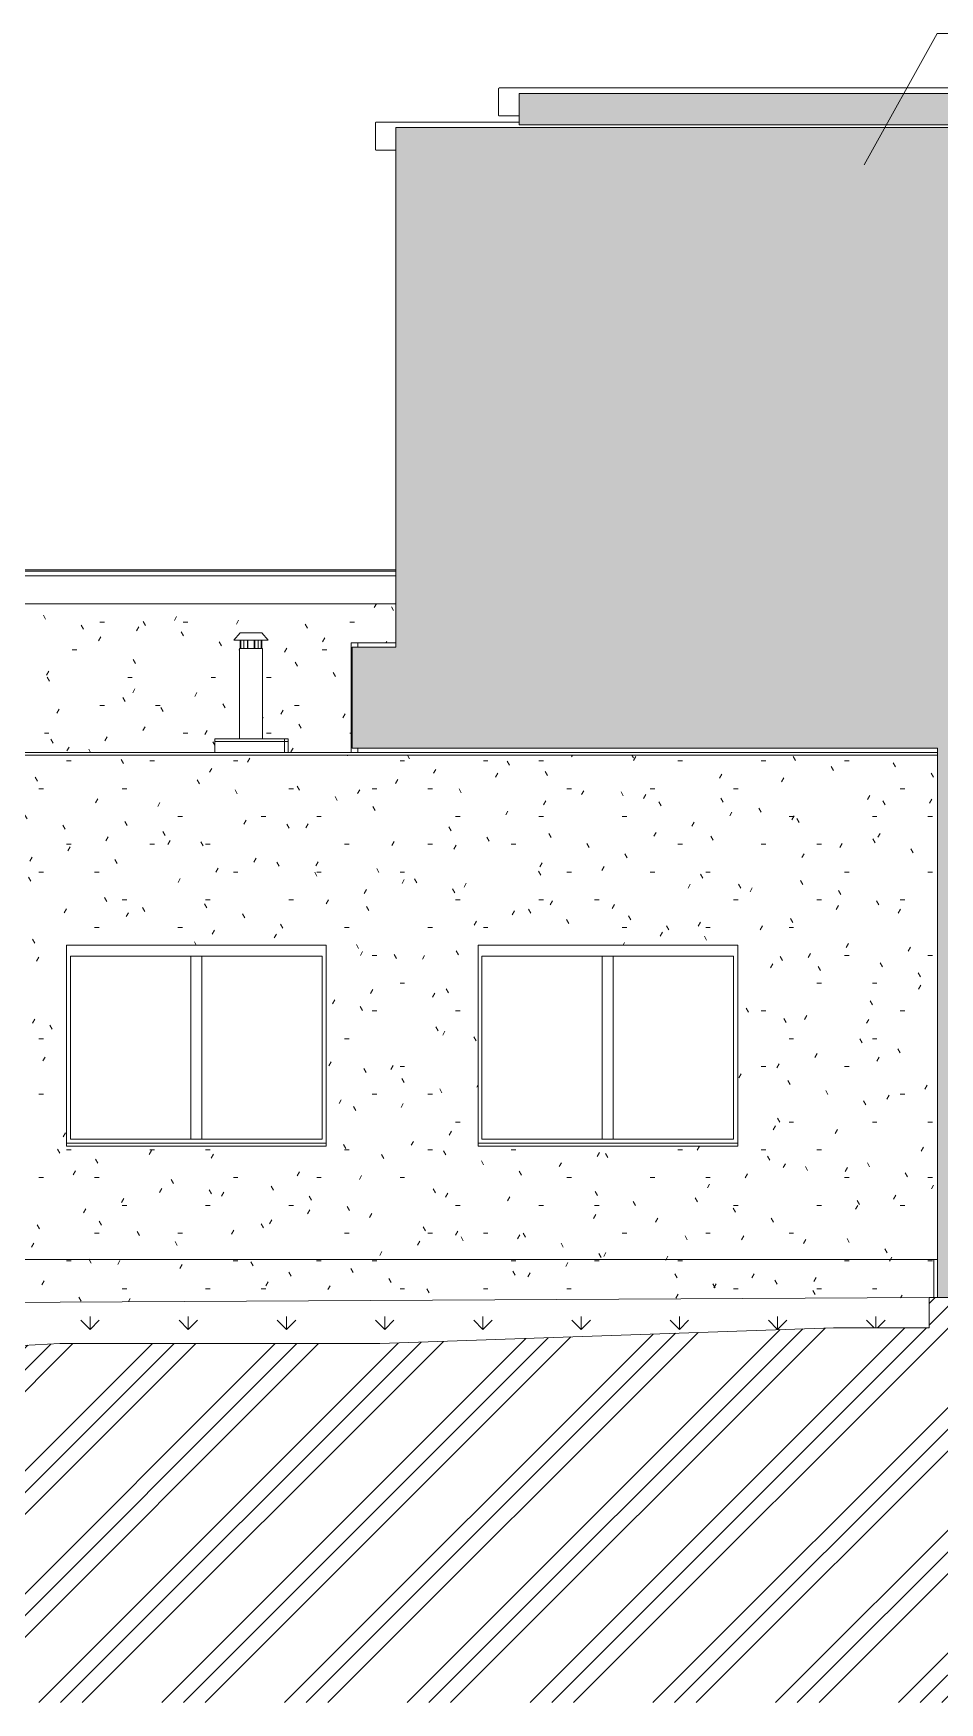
# Model space of a CAD drawing. Header units: millimetres. Extents: x -17526 to 472153, y -45352 to 20466.
# Drawn here: x 193055 to 199683, y -2011 to 10199 of the extents above; entities that cross this region are included whole.
import ezdxf

# ---------------------------------------------------------------- set-up
doc = ezdxf.new("R2010")
doc.units = ezdxf.units.MM
for name, color, linetype, lineweight in [('A-DETL', 90, 'Continuous', 9), ('A-DETL-GENF', 92, 'Continuous', 9), ('A-DETL-THIN', 151, 'Continuous', 9), ('A-FLOR-HRAL', 11, 'Continuous', 9), ('A-GLAZ', 151, 'Continuous', 9), ('A-ROOF', 132, 'Continuous', 9), ('A-ROOF-OTLN', 132, 'Continuous', 9), ('A-WALL', 113, 'Continuous', 9), ('A-WALL-PATT', 111, 'Continuous', 9), ('M-HVAC-CDFF', 50, 'Continuous', 9), ('Q-SPCQ', 91, 'Continuous', 9)]:
    doc.layers.add(name, color=color, linetype=linetype, lineweight=lineweight)
pattern_1 = [(0, (200612.99, 0), (812.794, 203.2), [33.528, -576.068, 33.528, -576.068, -3251.175]), (0, (200612.99, 0), (812.794, 203.2), [-1219.191, 33.528, -1185.663, 33.528, -576.068, -1422.389]), (0, (200612.99, 0), (812.794, 203.2), [-3047.976, 33.528, -372.869, 33.528, -982.464]), (120, (200917.78, 101.6), (-582.374, 602.3034), [33.528, -576.07, 33.528, -3827.265]), (120, (200917.78, 101.6), (-582.374, 602.3034), [-643.127, -576.071, 33.528, -1185.67, -2031.996]), (120, (200917.78, 101.6), (-582.374, 602.3034), [-2438.395, 33.528, -576.071, 33.528, -1388.869]), (120, (200917.78, 101.6), (-582.374, 602.3034), [-3081.522, -372.87, 33.528, -982.47]), (240, (201019.38, 508), (-230.4245, -805.505), [33.528, -576.07, 33.528, -3827.265]), (240, (201019.38, 508), (-230.4245, -805.505), [-643.127, -576.071, 33.528, -1185.67, -2031.996]), (240, (201019.38, 508), (-230.4245, -805.505), [-2438.395, 33.528, -576.071, 33.528, -1388.869]), (240, (201019.38, 508), (-230.4245, -805.505), [-3081.522, -372.87, 33.528, -982.47])]
pattern_2 = [(0, (200612.76, 0), (812.794, 203.2), [33.528, -576.068, 33.528, -576.068, -3251.175]), (0, (200612.76, 0), (812.794, 203.2), [-1219.191, 33.528, -1185.663, 33.528, -576.068, -1422.389]), (0, (200612.76, 0), (812.794, 203.2), [-3047.976, 33.528, -372.869, 33.528, -982.464]), (120, (200917.56, 101.6), (-582.374, 602.3034), [33.528, -576.07, 33.528, -3827.265]), (120, (200917.56, 101.6), (-582.374, 602.3034), [-643.127, -576.071, 33.528, -1185.67, -2031.996]), (120, (200917.56, 101.6), (-582.374, 602.3034), [-2438.395, 33.528, -576.071, 33.528, -1388.869]), (120, (200917.56, 101.6), (-582.374, 602.3034), [-3081.522, -372.87, 33.528, -982.47]), (240, (201019.15, 508), (-230.4245, -805.505), [33.528, -576.07, 33.528, -3827.265]), (240, (201019.15, 508), (-230.4245, -805.505), [-643.127, -576.071, 33.528, -1185.67, -2031.996]), (240, (201019.15, 508), (-230.4245, -805.505), [-2438.395, 33.528, -576.071, 33.528, -1388.869]), (240, (201019.15, 508), (-230.4245, -805.505), [-3081.522, -372.87, 33.528, -982.47])]

# ---------------------------------------------------------------- blocks, each defined once
blk = doc.blocks.new('OKNO_2k_ - OKNO_2k_2000 x 1500-1963758-V-Nový-Bourání')
at = {"layer": 'A-GLAZ'}
for p, q in [((-14327, 2110), (-14327, 3450)), ((-14327, 3450), (-12487, 3450)), ((-13447, 2110), (-13447, 3450)), ((-13367, 3450), (-13447, 3450)), ((-13447, 3450), (-13447, 2110)), ((-13367, 3450), (-13367, 2110)), ((-12487, 3450), (-12487, 2110)), ((-12487, 3450), (-12487, 2110)), ((-12457, 2082), (-12457, 3530)), ((-12457, 3530), (-12457, 2082)), ((-12487, 2110), (-14327, 2110)), ((-13367, 2110), (-13447, 2110))]:
    blk.add_line(p, q, dxfattribs=at)
blk = doc.blocks.new('OKNO_2k_ - OKNO_2k_2000 x 1500-1963750-V-Nový-Bourání')
at = {"layer": 'A-GLAZ'}
for p, q in [((-4317, 2110), (-4317, 3450)), ((-4317, 3450), (-2477, 3450)), ((-3437, 2110), (-3437, 3450)), ((-3357, 3450), (-3437, 3450)), ((-3437, 3450), (-3437, 2110)), ((-3357, 3450), (-3357, 2110)), ((-2477, 3450), (-2477, 2110)), ((-2477, 3450), (-2477, 2110)), ((-2447, 2082), (-2447, 3530)), ((-2447, 2082), (-2447, 3530)), ((-2477, 2110), (-4317, 2110)), ((-3357, 2110), (-3437, 2110))]:
    blk.add_line(p, q, dxfattribs=at)
blk = doc.blocks.new('Typ horního madla - Horní madlo_Vnitřní_-1236408-V-Nový-Bourání')
at = {"layer": 'A-FLOR-HRAL'}
for p, q in [((-12759, 6275), (-15935, 6275)), ((-15935, 6265), (-12759, 6265)), ((-4947, 6275), (-12639, 6275)), ((-12639, 6265), (-4947, 6265))]:
    blk.add_line(p, q, dxfattribs=at)
blk = doc.blocks.new('parapet_ext - parapet_ext-1802098-V-Nový-Bourání')
at = {"layer": 'Q-SPCQ'}
for p, q in [((-4346, 2082), (-4347, 2082)), ((-4347, 2080), (-4346, 2080)), ((-4346, 2060), (-4346, 2082)), ((-2446, 2082), (-4346, 2082)), ((-2446, 2082), (-2446, 2060)), ((-2446, 2060), (-4346, 2060))]:
    blk.add_line(p, q, dxfattribs=at)
blk = doc.blocks.new('parapet_ext - parapet_ext-1802117-V-Nový-Bourání')
at = {"layer": 'Q-SPCQ'}
for p, q in [((-7356, 2082), (-7357, 2082)), ((-7357, 2080), (-7356, 2080)), ((-7356, 2060), (-7356, 2082)), ((-5456, 2082), (-7356, 2082)), ((-5456, 2082), (-5456, 2060)), ((-5456, 2060), (-7356, 2060))]:
    blk.add_line(p, q, dxfattribs=at)
blk = doc.blocks.new('Komín6 - Komín6-1996301-V-Nový-Bourání')
at = {"layer": 'M-HVAC-CDFF'}
for p, q in [((-6085, 5815), (-6131, 5760)), ((-6131, 5760), (-6006, 5760)), ((-6085, 5815), (-6006, 5815)), ((-6085, 5760), (-6085, 5700)), ((-6080, 5700), (-6080, 5760)), ((-6059, 5700), (-6059, 5760)), ((-6033, 5760), (-6033, 5700)), ((-6030, 5700), (-6030, 5760)), ((-6006, 5815), (-5927, 5815)), ((-6006, 5760), (-5881, 5760)), ((-5982, 5700), (-5982, 5760)), ((-5979, 5700), (-5979, 5760)), ((-5953, 5760), (-5953, 5700)), ((-5932, 5700), (-5932, 5760)), ((-5881, 5760), (-5927, 5815)), ((-5927, 5700), (-5927, 5760)), ((-6091, 5700), (-6091, 5040)), ((-6006, 5700), (-6091, 5700)), ((-5921, 5700), (-6006, 5700)), ((-5921, 5040), (-5921, 5700))]:
    blk.add_line(p, q, dxfattribs=at)

msp = doc.modelspace()

# ---------------------------------------------------------------- hatches: boundary and pattern name
at = {"layer": 'A-DETL-GENF'}
for points in [[(209352, 5020), (209539, 5020), (209539, 6320), (209339, 6320), (209339, 9760), (196607, 9760), (196607, 9530), (208253, 9530), (208253, 5740), (208502, 5740), (208502, 5020), (209179, 5020)], [(208227, 860), (208502, 860), (208502, 5740), (208253, 5740), (208253, 9510), (195707, 9510), (195707, 5710), (195387, 5710), (195387, 4970), (199668, 4970), (199668, 951), (203027, 951), (207099, 880)]]:
    msp.add_hatch(color=9, dxfattribs=at).paths.add_polyline_path(points)
h = msp.add_hatch(dxfattribs=at)
h.set_pattern_fill('FP_120', style=0, pattern_type=2)
h.set_pattern_definition([(45, (200653.3, 0), (-449.013, 449.013), []), (45, (200812, 0), (0, 898.026), []), (45, (200494.5, 0), (0, 898.026), [])])
h.paths.add_polyline_path([(189079, -2011), (211258, -2011), (211258, 860), (208227, 860), (203027, 951), (199607, 951), (199607, 731), (198907, 731), (195589, 615), (193249, 615), (191632, 530), (189882, 623), (186207, 430), (184507, 430), (183165, 324), (177102, 324), (176367, 285), (167952, 285), (167952, -2011), (186306, -2011)])
h = msp.add_hatch(dxfattribs=at)
h.set_pattern_fill('FP_121', style=0, pattern_type=2)
h.set_pattern_definition([(90, (200653.28, 0), (-359.21, 359.21), [95.25, -623.17]), (45, (200653.3, 0), (-359.21, 359.21), [95.25, -412.75]), (135, (200653.3, 0), (-359.21, -359.21), [95.25, -412.75])])
h.paths.add_polyline_path([(183519, 352), (184507, 430), (186207, 430), (189882, 623), (191632, 530), (193249, 615), (195589, 615), (198907, 731), (199607, 731), (199607, 951), (183623, 870), (183623, 530), (183519, 530), (183519, 394)])
at = {"layer": 'A-WALL-PATT'}
h = msp.add_hatch(dxfattribs=at)
h.set_pattern_fill('FP_116', color=11, style=0, pattern_type=2)
h.set_pattern_definition([(0, (200653.28, 0), (812.8, 203.2), [33.528, -576.072, 33.528, -576.072, -3251.2]), (0, (200653.28, 0), (812.8, 203.2), [-1219.2, 33.528, -1185.672, 33.528, -576.072, -1422.4]), (0, (200653.28, 0), (812.8, 203.2), [-3048, 33.528, -372.872, 33.528, -982.472]), (120, (200958.08, 101.6), (-582.3764, 602.3054), [33.528, -576.072, 33.528, -576.072, -3251.2]), (120, (200958.08, 101.6), (-582.3764, 602.3054), [-1219.2, 33.528, -1185.672, 33.528, -576.072, -1422.4]), (120, (200958.08, 101.6), (-582.3764, 602.3054), [-3048, 33.528, -372.872, 33.528, -982.472]), (240, (201059.68, 508), (-230.4236, -805.5054), [33.528, -576.072, 33.528, -576.072, -3251.2]), (240, (201059.68, 508), (-230.4236, -805.5054), [-1219.2, 33.528, -1185.672, 33.528, -576.072, -1422.4]), (240, (201059.68, 508), (-230.4236, -805.5054), [-3048, 33.528, -372.872, 33.528, -982.472])])
h.paths.add_polyline_path([(191504, 4940), (194381, 4940), (194381, 5040), (194562, 5040), (194562, 5700), (194568, 5700), (194568, 5760), (194522, 5760), (194569, 5815), (194726, 5815), (194772, 5760), (194727, 5760), (194727, 5700), (194732, 5700), (194732, 5040), (194918, 5040), (194918, 4940), (195379, 4940), (195379, 5740), (195707, 5740), (195707, 6026), (190704, 6026), (190704, 4940), (191331, 4940)])
h.paths.add_polyline_path([(190622, 4940), (190694, 4940), (190694, 6026), (190594, 6026), (190594, 5766), (190615, 5766), (190616, 5762), (190617, 5718), (190619, 5547), (190621, 5412), (190625, 5412), (190652, 5457), (190672, 5445), (190621, 5356), (190620, 5322), (190619, 5322), (190619, 5222), (190621, 5222), (190622, 4940)])
h.paths.add_polyline_path([(194710, 5700), (194722, 5700), (194721, 5760), (194700, 5760), (194700, 5700), (194707, 5700)])
h.paths.add_polyline_path([(194625, 5700), (194672, 5700), (194672, 5760), (194623, 5760), (194623, 5700)])
h.paths.add_polyline_path([(194595, 5700), (194595, 5760), (194573, 5760), (194574, 5700), (194594, 5700)])
h = msp.add_hatch(dxfattribs=at)
h.set_pattern_fill('FP_118', color=11, style=0, pattern_type=2)
h.set_pattern_definition(pattern_1)
h.paths.add_polyline_path([(193237, 1230), (199490, 1230), (199490, 4920), (183623, 4920), (183623, 1230), (184298, 1230), (184298, 3500), (185258, 3500), (185258, 1230), (192891, 1230)])
h.paths.add_polyline_path([(186393, 2060), (186298, 2060), (186298, 3530), (188198, 3530), (188198, 2060), (186479, 2060)])
h.paths.add_polyline_path([(198176, 2060), (196308, 2060), (196307, 3530), (198207, 3530), (198207, 2060)])
h.paths.add_polyline_path([(190298, 2060), (190297, 3530), (192197, 3530), (192197, 2060), (190378, 2060)])
h.paths.add_polyline_path([(193298, 2060), (193297, 3530), (195197, 3530), (195197, 2060), (193411, 2060)])
h.paths.add_polyline_path([(191651, 4624), (191645, 4625), (191640, 4627), (191635, 4631), (191632, 4635), (191630, 4641), (191629, 4646), (191630, 4652), (191632, 4657), (191635, 4662), (191640, 4665), (191645, 4667), (191651, 4668), (191657, 4667), (191662, 4665), (191667, 4662), (191670, 4657), (191672, 4652), (191673, 4646), (191672, 4641), (191670, 4635), (191667, 4631), (191662, 4627), (191657, 4625)])
h.paths.add_polyline_path([(184539, 4891), (184532, 4892), (184530, 4894), (184528, 4900), (184530, 4906), (184534, 4909), (184539, 4908), (184541, 4908), (184545, 4902), (184545, 4896)])
h.paths.add_polyline_path([(190303, 4901), (190296, 4902), (190294, 4904), (190292, 4910), (190294, 4916), (190298, 4919), (190303, 4918), (190305, 4918), (190309, 4912), (190308, 4906)])
h = msp.add_hatch(dxfattribs=at)
h.set_pattern_fill('FP_118', color=11, style=0, pattern_type=2)
h.set_pattern_definition(pattern_1)
h.paths.add_polyline_path([(199668, 1230), (199668, 4920), (199490, 4920), (199490, 1230)])
h = msp.add_hatch(dxfattribs=at)
h.set_pattern_fill('FP_119', color=11, style=0, pattern_type=2)
h.set_pattern_definition(pattern_2)
h.paths.add_polyline_path([(183623, 870), (199430, 951), (199430, 1230), (185257, 1230), (185257, 880), (184297, 880), (184297, 1230), (183623, 1230), (183623, 909)])
h = msp.add_hatch(dxfattribs=at)
h.set_pattern_fill('FP_119', color=11, style=0, pattern_type=2)
h.set_pattern_definition(pattern_2)
h.paths.add_polyline_path([(199430, 950), (199640, 951), (199640, 1230), (199430, 1230), (199430, 951)])

# ---------------------------------------------------------------- linework, layer by layer
at = {"layer": 'A-DETL'}
for q in [(199131, 9237), (202364, 10199)]:
    msp.add_line((199664, 10199), q, dxfattribs=at)
at = {"layer": 'A-DETL-THIN'}
for p, q in [((209339, 9760), (196607, 9760)), ((196607, 9760), (196607, 9530)), ((196607, 9530), (208253, 9530)), ((208253, 9510), (195707, 9510)), ((195707, 9510), (195707, 5710)), ((195707, 5710), (195387, 5710)), ((195387, 5710), (195387, 4970)), ((195387, 4970), (199668, 4970)), ((199668, 4970), (199668, 951)), ((199607, 951), (183623, 870)), ((199668, 951), (199607, 951)), ((199607, 731), (199607, 951)), ((199668, 951), (203027, 951)), ((191632, 530), (193249, 615)), ((193249, 615), (195589, 615)), ((195589, 615), (198907, 731)), ((198907, 731), (199607, 731))]:
    msp.add_line(p, q, dxfattribs=at)
at = {"layer": 'A-ROOF'}
for p, q in [((194381, 5040), (194918, 5040)), ((194381, 5040), (194381, 5020)), ((194891, 5020), (194891, 5040)), ((194918, 5040), (194918, 5020))]:
    msp.add_line(p, q, dxfattribs=at)
at = {"layer": 'A-ROOF', "color": 11}
for p, q in [((183623, 4940), (199668, 4940)), ((199668, 4920), (183653, 4920))]:
    msp.add_line(p, q, dxfattribs=at)
at = {"layer": 'A-ROOF-OTLN'}
for p, q in [((196457, 9602), (196457, 9794)), ((209489, 9800), (196463, 9800)), ((195557, 9352), (195557, 9544)), ((196607, 9550), (195563, 9550)), ((196463, 9596), (196607, 9596)), ((195563, 9346), (195707, 9346))]:
    msp.add_line(p, q, dxfattribs=at)
at = {"layer": 'A-ROOF-OTLN', "color": 11}
for p, q in [((195707, 6230), (183719, 6230)), ((190704, 6026), (195707, 6026))]:
    msp.add_line(p, q, dxfattribs=at)
at = {"layer": 'A-ROOF-OTLN'}
for points, knots in [([(196457, 9794), (196457, 9794), (196457, 9795), (196458, 9796), (196458, 9797), (196458, 9797), (196459, 9798), (196459, 9798), (196460, 9799), (196460, 9799), (196461, 9799), (196461, 9799), (196461, 9800), (196462, 9800), (196462, 9800), (196462, 9800), (196463, 9800), (196463, 9800), (196463, 9800)], [0, 0, 0, 0, 0.125, 0.1875, 0.25, 0.3125, 0.34375, 0.375, 0.4375, 0.5, 0.53125, 0.5625, 0.59375, 0.625, 0.65625, 0.6875, 0.71875, 0.75, 0.75, 0.75, 0.75]), ([(195557, 9544), (195557, 9544), (195557, 9545), (195557, 9546), (195557, 9547), (195558, 9547), (195558, 9548), (195559, 9548), (195559, 9549), (195560, 9549), (195560, 9549), (195560, 9549), (195561, 9550), (195561, 9550), (195561, 9550), (195562, 9550), (195562, 9550), (195563, 9550), (195563, 9550)], [0, 0, 0, 0, 0.125, 0.1875, 0.25, 0.3125, 0.34375, 0.375, 0.4375, 0.5, 0.53125, 0.5625, 0.59375, 0.625, 0.65625, 0.6875, 0.71875, 0.75, 0.75, 0.75, 0.75]), ([(196463, 9596), (196463, 9596), (196463, 9596), (196462, 9596), (196462, 9596), (196462, 9596), (196461, 9596), (196461, 9596), (196461, 9596), (196460, 9596), (196460, 9597), (196459, 9597), (196459, 9597), (196459, 9598), (196458, 9598), (196458, 9599), (196458, 9599), (196457, 9600), (196457, 9601), (196457, 9602)], [0.3333333, 0.3333333, 0.3333333, 0.3333333, 0.3611111, 0.3888889, 0.4166667, 0.4444444, 0.4722222, 0.5, 0.5277778, 0.5555556, 0.5833333, 0.6111111, 0.6666667, 0.6944444, 0.7222222, 0.7777778, 0.8333333, 0.8888889, 1, 1, 1, 1]), ([(195563, 9346), (195563, 9346), (195562, 9346), (195562, 9346), (195561, 9346), (195561, 9346), (195561, 9346), (195560, 9346), (195560, 9346), (195560, 9346), (195559, 9347), (195559, 9347), (195559, 9347), (195558, 9348), (195558, 9348), (195557, 9349), (195557, 9349), (195557, 9350), (195557, 9351), (195557, 9352)], [0.3333333, 0.3333333, 0.3333333, 0.3333333, 0.3611111, 0.3888889, 0.4166667, 0.4444444, 0.4722222, 0.5, 0.5277778, 0.5555556, 0.5833333, 0.6111111, 0.6666667, 0.6944444, 0.7222222, 0.7777778, 0.8333333, 0.8888889, 1, 1, 1, 1])]:
    msp.add_open_spline(points, degree=3, knots=knots, dxfattribs=at)
at = {"layer": 'A-WALL'}
for p, q in [((195707, 5740), (195379, 5740)), ((195379, 5740), (195379, 4940)), ((195427, 5710), (195427, 5740)), ((194918, 5020), (194381, 5020)), ((194381, 5020), (194381, 4940)), ((194891, 4940), (194891, 5020)), ((194918, 4940), (194918, 5020)), ((195427, 4940), (195427, 4970)), ((195196, 2082), (195196, 3530)), ((198206, 2082), (198206, 3530))]:
    msp.add_line(p, q, dxfattribs=at)
at = {"layer": 'A-WALL', "color": 11}
for p, q in [((193297, 3530), (195197, 3530)), ((193297, 2080), (193297, 3530)), ((195197, 3530), (195197, 2082)), ((196307, 3530), (198207, 3530)), ((196307, 2080), (196307, 3530)), ((198207, 3530), (198207, 2082)), ((185257, 1230), (199668, 1230)), ((199640, 1230), (199640, 951))]:
    msp.add_line(p, q, dxfattribs=at)

# ---------------------------------------------------------------- block references
at = {"layer": 'A-FLOR-HRAL'}
msp.add_blockref('Typ horního madla - Horní madlo_Vnitřní_-1236408-V-Nový-Bourání', (200653, 0), dxfattribs=at)
at = {"layer": 'A-GLAZ'}
for name, p in [('OKNO_2k_ - OKNO_2k_2000 x 1500-1963758-V-Nový-Bourání', (207653, 0)), ('OKNO_2k_ - OKNO_2k_2000 x 1500-1963750-V-Nový-Bourání', (200653, 0))]:
    msp.add_blockref(name, p, dxfattribs=at)
at = {"layer": 'M-HVAC-CDFF'}
msp.add_blockref('Komín6 - Komín6-1996301-V-Nový-Bourání', (200653, 0), dxfattribs=at)
at = {"layer": 'Q-SPCQ'}
for name in ['parapet_ext - parapet_ext-1802117-V-Nový-Bourání', 'parapet_ext - parapet_ext-1802098-V-Nový-Bourání']:
    msp.add_blockref(name, (200653, 0), dxfattribs=at)

doc.saveas('drawing.dxf')
